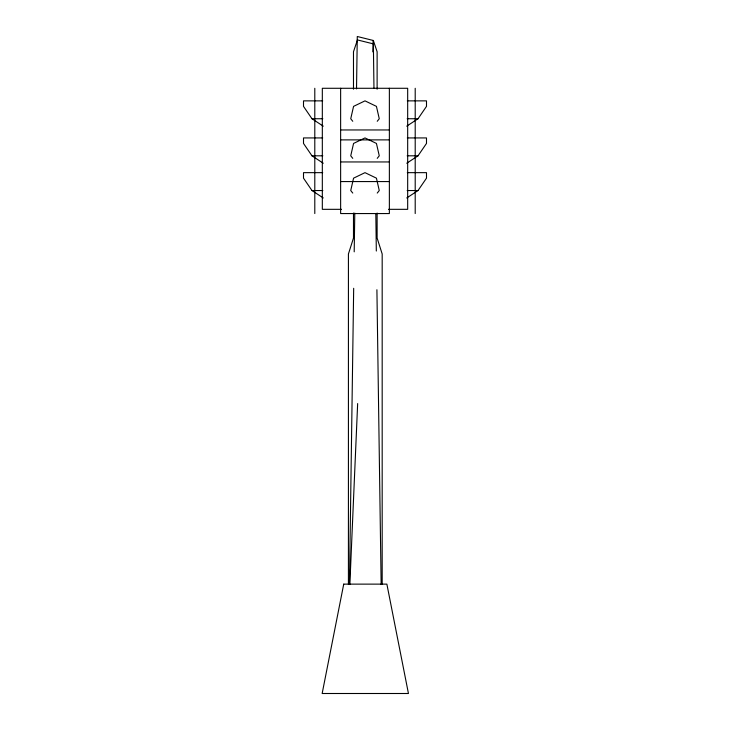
<?xml version="1.0" encoding="UTF-8"?>
<svg xmlns="http://www.w3.org/2000/svg" width="730" height="730" viewBox="0 0 730 730"><rect width="100%" height="100%" fill="white"/><g stroke="black" fill="none" stroke-linecap="round" stroke-linejoin="round"><path stroke-width="1.09" d="M349.451 584.52L353.676 288.295M354.196 251.832L354.789 213.078M356.523 88.914L357.28 36.5L373.322 40.478L377.118 51.73L377.118 89.215M349.843 584.538L357.654 403.562M372.829 51.857L373.322 40.478L373.961 88.257M357.28 40.478L353.484 51.73L353.484 89.215M406.738 126.171L418.025 118.744L426.493 106.37L426.493 100.868L407.294 100.868M406.738 163.237L418.025 155.809L426.493 143.436L426.493 137.933L407.294 137.933M406.738 197.967L418.025 190.539L426.493 178.166L426.493 172.654L407.294 172.654M377.237 121.28L379.262 118.744L376.434 106.37L365 100.868L353.566 106.37L350.738 118.744L352.763 121.28M377.237 158.346L379.262 155.809L376.434 143.436L365 137.933L353.566 143.436L350.738 155.809L352.763 158.346M377.237 193.067L379.262 190.539L376.434 178.166L365 172.654L353.566 178.166L350.738 190.539L352.763 193.067M322.706 100.868L303.507 100.868L303.507 106.37L311.975 118.744L323.262 126.171M311.975 118.744L322.833 118.744M407.167 118.744L418.025 118.744M340.636 129.958L389.364 129.958M322.706 137.933L303.507 137.933L303.507 143.436L311.975 155.809L323.262 163.237M340.636 139.886L389.364 139.886M311.975 155.809L322.833 155.809M407.167 155.809L418.025 155.809M340.636 161.95L389.364 161.95M322.706 172.654L303.507 172.654L303.507 178.166L311.975 190.539L323.262 197.967M340.636 181.569L389.364 181.569M311.975 190.539L322.833 190.539M407.167 190.539L418.025 190.539M341.512 209.327L322.322 209.327L322.322 88.284L407.678 88.284L407.678 209.327L388.488 209.327M357.28 39.895L373.322 43.873M375.813 213.479L376.324 251.029M376.908 289.746L381.151 584.538M415.206 88.284L415.206 213.561M389.364 88.284L389.364 213.561L340.636 213.561L340.636 88.284M382.182 584.447L382.182 253.985L377.118 238.035L377.118 213.041M353.484 213.041L353.484 238.035L348.42 253.985L348.42 584.447M314.794 88.284L314.794 213.561M343.73 584.128L322.158 693.5L408.444 693.5L386.873 584.128L343.73 584.128"/></g></svg>
